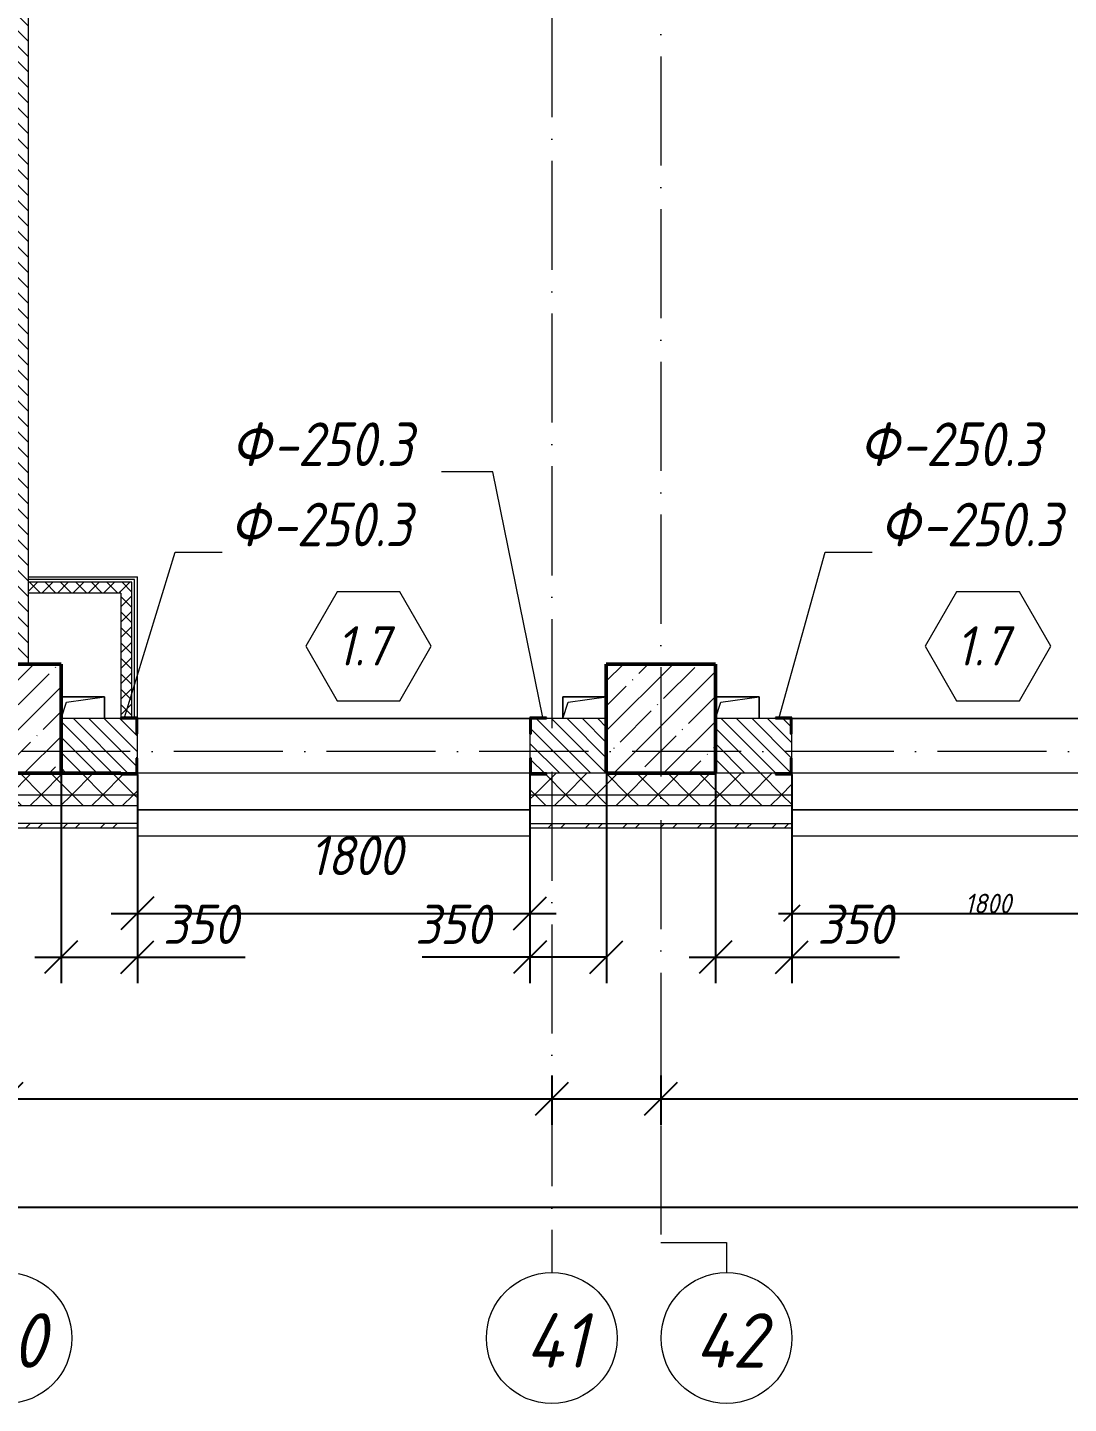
# Model space of a CAD drawing. Header units: millimetres. Extents: x -356862 to 418287, y 0 to 839748.
# Drawn here: x -120404 to -115632, y 597008 to 603316 of the extents above; entities that cross this region are included whole.
import ezdxf

# ---------------------------------------------------------------- set-up
doc = ezdxf.new("R2010")
doc.units = ezdxf.units.MM
doc.linetypes.add('50_200_ШТРИХ_1Т_ш5_п1_п1_', pattern=[700, 500, -100, 0, -100])
for name, color, linetype, lineweight in [('A-____-____-DIMS', 7, 'Continuous', 9), ('A-DOOR-____-IDEN', 7, 'Continuous', 9), ('A-DOOR-____-OTLN', 7, 'Continuous', 9), ('A-FLOR-____-OTLN', 7, 'Continuous', 9), ('A-GENM-____-IDEN', 7, 'Continuous', 9), ('A-GENM-____-MCUT', 7, 'Continuous', 25), ('A-GENM-____-OTLN', 7, 'Continuous', 9), ('A-GENM-____-OTLN-1', 7, 'Continuous', 25), ('A-GLAZ-____-OTLN', 7, 'Continuous', 9), ('A-WALL-____-MCUT', 7, 'Continuous', 13), ('A-WALL-____-MCUT-1', 7, 'Continuous', 9), ('A-WALL-____-MCUT-2', 7, 'Continuous', 50), ('A-WALL-____-OTLN', 7, 'Continuous', 9), ('A-WALL-____-PATT-1', 7, 'Continuous', 9), ('S-COLS-____-MCUT', 7, 'Continuous', 50), ('S-COLS-____-OTLN', 7, 'Continuous', 9), ('S-GRID-____-IDEN', 7, 'Continuous', 9), ('S-GRID-____-OTLN', 7, 'Continuous', 9), ('S-GRID-____-OTLN-1', 7, '50_200_ШТРИХ_1Т_ш5_п1_п1_', 9)]:
    doc.layers.add(name, color=color, linetype=linetype, lineweight=lineweight)
for name, color, linetype, lineweight, true_color in [('A-DOOR-____-OTLN-1', 7, 'Continuous', 9, 0xffffff), ('A-WALL-____-MCUT-12', 7, 'Continuous', 9, 0x000000), ('A-WALL-____-MCUT-4', 7, 'Continuous', 13, 0x000000), ('A-WALL-____-MCUT-7', 7, 'Continuous', 9, 0x000000), ('A-WALL-____-PATT-2', 7, 'Continuous', 9, 0x787878), ('A-WALL-____-PATT-3', 9, 'Continuous', 9, 0x808080), ('A-WALL-____-PATT-8', 7, 'Continuous', 9, 0x000000), ('A-WALL-FNSH-MCUT-3', 7, 'Continuous', 9, 0x000000), ('A-WALL-FNSH-MCUT-5', 7, 'Continuous', 9, 0x000000)]:
    doc.layers.add(name, color=color, linetype=linetype, lineweight=lineweight, true_color=true_color)
doc.styles.add('ISOCPEUR_I', font='isocpeui.ttf', dxfattribs={"width": 0.9, "height": 2.5})
doc.styles.add('ISOCPEUR_I_10', font='isocpeui.ttf', dxfattribs={"width": 0.9, "height": 180})
doc.styles.add('ISOCPEUR_I_12', font='isocpeui.ttf', dxfattribs={"width": 0.9, "height": 180})
doc.styles.add('ISOCPEUR_I_14', font='isocpeui.ttf', dxfattribs={"width": 0.9, "height": 180})
doc.styles.add('ISOCPEUR_I_2', font='isocpeui.ttf', dxfattribs={"width": 0.85, "height": 2.3})
doc.styles.add('ISOCPEUR_I_7', font='isocpeui.ttf', dxfattribs={"width": 0.9, "height": 90})
doc.dimstyles.new('ISO-1_8_0_9К_СРЕДНИЙ_Кладочные_2', dxfattribs={"dimscale": 304.8, "dimtxt": 89.638306, "dimasz": 0.246063, "dimexe": 0.19685, "dimexo": 0, "dimgap": 0, "dimtad": 1, "dimdec": 3, "dimrnd": 0.001, "dimdsep": 46, "dimtxsty": 'ISOCPEUR_I_7', "dimblk1": 'OBLIQUE', "dimblk2": 'OBLIQUE', "dimsah": 1, "dimcen": 0.09, "dimdle": 0.19685, "dimazin": 0, "dimtfac": 1, "dimtdec": 4, "dimtix": 1, "dimtmove": 1, "dimatfit": 3, "dimfxl": 1, "dimtvp": 1, "dimtolj": 1, "dimtzin": 0, "dimarcsym": 2})
doc.dimstyles.new('ISO-1_8_0_9К_СРЕДНИЙ_Кладочные_3', dxfattribs={"dimscale": 304.8, "dimtxt": 179.276612, "dimasz": 0.492126, "dimexe": 0.393701, "dimexo": 0, "dimgap": 0, "dimtad": 1, "dimdec": 3, "dimrnd": 0.001, "dimdsep": 46, "dimtxsty": 'ISOCPEUR_I_10', "dimblk1": 'OBLIQUE', "dimblk2": 'OBLIQUE', "dimsah": 1, "dimcen": 0.09, "dimdle": 0.393701, "dimazin": 0, "dimtfac": 1, "dimtdec": 4, "dimtix": 1, "dimtmove": 0, "dimatfit": 3, "dimfxl": 1, "dimtvp": 1, "dimtolj": 1, "dimtzin": 0, "dimarcsym": 2})
doc.dimstyles.new('ISO-1_8_0_9К_СРЕДНИЙ_Кладочные_4', dxfattribs={"dimscale": 304.8, "dimtxt": 179.276612, "dimasz": 0.492126, "dimexe": 0.393701, "dimexo": 0, "dimgap": 0, "dimtad": 1, "dimdec": 3, "dimrnd": 0.001, "dimdsep": 46, "dimtxsty": 'ISOCPEUR_I_10', "dimblk1": 'OBLIQUE', "dimblk2": 'OBLIQUE', "dimsah": 1, "dimcen": 0.09, "dimdle": 0.393701, "dimazin": 0, "dimtfac": 1, "dimtdec": 4, "dimtix": 1, "dimtmove": 1, "dimatfit": 3, "dimfxl": 1, "dimtvp": 1, "dimtolj": 1, "dimtzin": 0, "dimarcsym": 2})
doc.dimstyles.new('ISO-2_5_0_9К_БОЛЬШОЙ_ОСИ', dxfattribs={"dimscale": 304.8, "dimtxt": 248.995294, "dimasz": 0.492126, "dimexe": 0.393701, "dimexo": 0, "dimgap": 0, "dimtad": 1, "dimdec": 0, "dimzin": 0, "dimdsep": 46, "dimtxsty": 'ISOCPEUR_I', "dimblk1": 'OBLIQUE', "dimblk2": 'OBLIQUE', "dimsah": 1, "dimcen": 0.09, "dimdle": 0.393701, "dimazin": 0, "dimtfac": 1, "dimtdec": 4, "dimtix": 1, "dimtmove": 0, "dimatfit": 3, "dimfxl": 1, "dimtvp": 1, "dimtolj": 1, "dimtzin": 0, "dimarcsym": 2})
pattern_1 = [(135, (-175000.736, 544716.51), (-35.35534, -35.35534), [])]
pattern_2 = [(45, (-175000.736, 544716.51), (-35.35534, 35.35534), []), (135, (-175000.736, 544716.51), (-35.35534, -35.35534), [])]
pattern_3 = [(45, (-175000.74, 544716.51), (-70.71068, 70.71068), []), (135, (-175000.74, 544716.51), (-70.71068, -70.71068), [])]

# ---------------------------------------------------------------- blocks, each defined once
blk = doc.blocks.new('BSC_Колонна _Прямоугольная - 500х500-V31-АР1_Кладочный план 1 этажа в осях 1-64_Ю-ЯЯ')
at = {"layer": 'S-COLS-____-OTLN'}
h = blk.add_hatch(dxfattribs=at)
h.set_pattern_fill('FP_30', color=256, style=0, pattern_type=2)
h.set_pattern_definition([(45, (-54500, -55431.04), (-114.04925, 114.04925), []), (45, (-54385.95, -55431.04), (-114.04925, 114.04925), [201.613, -40.323, 3.353, -36.97])])
h.paths.add_polyline_path([(-250, -250), (250, -250), (250, 250), (-250, 250), (-250, -224.2)], flags=0)
at = {"layer": 'S-COLS-____-MCUT'}
for p, q in [((250, 250), (-250, 250)), ((-250, 250), (-250, -250)), ((250, -250), (250, 250)), ((-250, -250), (250, -250))]:
    blk.add_line(p, q, dxfattribs=at)
blk = doc.blocks.new('BSC_Колонна _Прямоугольная - 500х500-V75-АР1_Кладочный план 1 этажа в осях 1-64_Ю-ЯЯ')
at = {"layer": 'S-COLS-____-OTLN'}
h = blk.add_hatch(dxfattribs=at)
h.set_pattern_fill('FP_76', color=256, style=0, pattern_type=2)
h.set_pattern_definition([(45, (-57500, -55431.04), (-114.04925, 114.04925), []), (45, (-57385.95, -55431.04), (-114.04925, 114.04925), [201.613, -40.323, 3.353, -36.97])])
h.paths.add_polyline_path([(-250, -250), (250, -250), (250, 250), (-250, 250), (-250, 179.4)], flags=0)
at = {"layer": 'S-COLS-____-MCUT'}
for p, q in [((250, 250), (-250, 250)), ((-250, 250), (-250, -250)), ((250, -250), (250, 250)), ((-250, -250), (250, -250))]:
    blk.add_line(p, q, dxfattribs=at)
blk = doc.blocks.new('Проем_Дверь_Прямоугольный - 1800х2700h_оконные проемы-25805030-АР1_Кладочный план 1 этажа в осях 1-64_Ю-ЯЯ')
at = {"layer": 'A-DOOR-____-OTLN-1'}
for p, q in [((900, 125), (-900, 125)), ((900, -125), (-900, -125))]:
    blk.add_line(p, q, dxfattribs=at)
blk = doc.blocks.new('Фахверк_СКБ_Уголок - 250_2700-27497298-АР1_Кладочный план 1 этажа в осях 1-64_Ю-ЯЯ')
at = {"layer": 'A-GENM-____-MCUT'}
for p, q in [((200, 181), (125, 181)), ((125, 181), (125, 106)), ((131, 106), (131, 175)), ((131, 175), (200, 175)), ((200, 175), (200, 181)), ((125, 106), (131, 106)), ((131, -6), (125, -6)), ((125, -6), (125, -81)), ((131, -75), (131, -6)), ((125, -81), (200, -81)), ((200, -75), (131, -75)), ((200, -81), (200, -75))]:
    blk.add_line(p, q, dxfattribs=at)
blk = doc.blocks.new('AR_Отверстие прямоугольное _в плите_ - AR_Отверстие прямоугольное _в плите_-V215-АР1_Кладочный план 1 этажа в осях 1-64_Ю-ЯЯ')
at = {"layer": 'A-GENM-____-OTLN'}
for p, q in [((100, 50), (-100, 50)), ((-100, -50), (-75, 25)), ((-75, 25), (100, 50)), ((100, -50), (100, 50))]:
    blk.add_line(p, q, dxfattribs=at)
blk = doc.blocks.new('AR_Отверстие прямоугольное _в плите_ - AR_Отверстие прямоугольное _в плите_-V237-АР1_Кладочный план 1 этажа в осях 1-64_Ю-ЯЯ')
at = {"layer": 'A-GENM-____-OTLN'}
for p, q in [((100, 50), (-100, 50)), ((-100, 50), (-100, -50)), ((-100, -50), (-75, 25)), ((-75, 25), (100, 50))]:
    blk.add_line(p, q, dxfattribs=at)
blk = doc.blocks.new('Отлив_СКБ - Отлив витража_120_НВФ-31885687-АР1_Кладочный план 1 этажа в осях 1-64_Ю-ЯЯ')
at = {"layer": 'A-GLAZ-____-OTLN'}
for p, q in [((0, 0), (1800, 0)), ((1800, -2), (0, -2)), ((0, -120), (0, -83)), ((0, -120), (1800, -120)), ((1800, -83), (1800, -120))]:
    blk.add_line(p, q, dxfattribs=at)
blk = doc.blocks.new('Ось сетки - Круг_Ø6_00__ISO-2_5_0_9K_-25732049-АР1_Кладочный план 1 этажа в осях 1-64_Ю-ЯЯ')
at = {"layer": 'S-GRID-____-IDEN'}
blk.add_circle((0, 0), 3, dxfattribs=at)
blk = doc.blocks.new('_Oblique')
at = {"color": 0, "linetype": 'ByBlock', "lineweight": -2}
blk.add_line((-0.5, -0.5), (0.5, 0.5), dxfattribs=at)
blk = doc.blocks.new('*D11934')
at = {"layer": 'A-____-____-DIMS', "color": 0, "lineweight": -2, "transparency": 16777216}
for p, q in [((-126500.7, 598511), (-126500.7, 598285)), ((-120500.7, 598511), (-120500.7, 598285)), ((-126620.7, 598405), (-120380.7, 598405))]:
    blk.add_line(p, q, dxfattribs=at)
at = {"layer": 'Defpoints', "color": 0, "transparency": 16777216}
for p in [(-126500.7, 598511), (-120500.7, 598511), (-120500.7, 598405)]:
    blk.add_point(p, dxfattribs=at)
at = {"layer": 'A-____-____-DIMS', "color": 0, "lineweight": -2, "transparency": 16777216, "xscale": 150, "yscale": 150, "zscale": 150, "rotation": 180}
blk.add_blockref('_Oblique', (-126500.7, 598405), dxfattribs=at)
at = {"layer": 'A-____-____-DIMS', "color": 0, "lineweight": -2, "transparency": 16777216, "xscale": 150, "yscale": 150, "zscale": 150}
blk.add_blockref('_Oblique', (-120500.7, 598405), dxfattribs=at)
at = {"layer": 'A-____-____-DIMS', "color": 0, "transparency": 16777216, "insert": (-123500.7, 598406.2), "char_height": 2.5, "width": 758.478, "attachment_point": 5, "style": 'ISOCPEUR_I'}
blk.add_mtext('\\A1;6000', dxfattribs=at)
blk = doc.blocks.new('*D11935')
at = {"layer": 'A-____-____-DIMS', "color": 0, "lineweight": -2, "transparency": 16777216}
for p, q in [((-120500.7, 598511), (-120500.7, 598285)), ((-118000.7, 598511), (-118000.7, 598285)), ((-120620.7, 598405), (-117880.7, 598405))]:
    blk.add_line(p, q, dxfattribs=at)
at = {"layer": 'Defpoints', "color": 0, "transparency": 16777216}
for p in [(-120500.7, 598511), (-118000.7, 598511), (-118000.7, 598405)]:
    blk.add_point(p, dxfattribs=at)
at = {"layer": 'A-____-____-DIMS', "color": 0, "lineweight": -2, "transparency": 16777216, "xscale": 150, "yscale": 150, "zscale": 150, "rotation": 180}
blk.add_blockref('_Oblique', (-120500.7, 598405), dxfattribs=at)
at = {"layer": 'A-____-____-DIMS', "color": 0, "lineweight": -2, "transparency": 16777216, "xscale": 150, "yscale": 150, "zscale": 150}
blk.add_blockref('_Oblique', (-118000.7, 598405), dxfattribs=at)
at = {"layer": 'A-____-____-DIMS', "color": 0, "transparency": 16777216, "insert": (-119250.7, 598406.2), "char_height": 2.5, "width": 758.478, "attachment_point": 5, "style": 'ISOCPEUR_I'}
blk.add_mtext('\\A1;2500', dxfattribs=at)
blk = doc.blocks.new('*D11936')
at = {"layer": 'A-____-____-DIMS', "color": 0, "lineweight": -2, "transparency": 16777216}
for p, q in [((-118000.7, 598511), (-118000.7, 598285)), ((-117500.7, 598511), (-117500.7, 598285)), ((-118120.7, 598405), (-117380.7, 598405))]:
    blk.add_line(p, q, dxfattribs=at)
at = {"layer": 'Defpoints', "color": 0, "transparency": 16777216}
for p in [(-118000.7, 598511), (-117500.7, 598511), (-117500.7, 598405)]:
    blk.add_point(p, dxfattribs=at)
at = {"layer": 'A-____-____-DIMS', "color": 0, "lineweight": -2, "transparency": 16777216, "xscale": 150, "yscale": 150, "zscale": 150, "rotation": 180}
blk.add_blockref('_Oblique', (-118000.7, 598405), dxfattribs=at)
at = {"layer": 'A-____-____-DIMS', "color": 0, "lineweight": -2, "transparency": 16777216, "xscale": 150, "yscale": 150, "zscale": 150}
blk.add_blockref('_Oblique', (-117500.7, 598405), dxfattribs=at)
at = {"layer": 'A-____-____-DIMS', "color": 0, "transparency": 16777216, "insert": (-117750.7, 598406.2), "char_height": 2.5, "width": 568.858, "attachment_point": 5, "style": 'ISOCPEUR_I'}
blk.add_mtext('\\A1;500', dxfattribs=at)
blk = doc.blocks.new('*D11937')
at = {"layer": 'A-____-____-DIMS', "color": 0, "lineweight": -2, "transparency": 16777216}
for p, q in [((-117500.7, 598511), (-117500.7, 598285)), ((-112000.7, 598511), (-112000.7, 598285)), ((-117620.7, 598405), (-111880.7, 598405))]:
    blk.add_line(p, q, dxfattribs=at)
at = {"layer": 'Defpoints', "color": 0, "transparency": 16777216}
for p in [(-117500.7, 598511), (-112000.7, 598511), (-112000.7, 598405)]:
    blk.add_point(p, dxfattribs=at)
at = {"layer": 'A-____-____-DIMS', "color": 0, "lineweight": -2, "transparency": 16777216, "xscale": 150, "yscale": 150, "zscale": 150, "rotation": 180}
blk.add_blockref('_Oblique', (-117500.7, 598405), dxfattribs=at)
at = {"layer": 'A-____-____-DIMS', "color": 0, "lineweight": -2, "transparency": 16777216, "xscale": 150, "yscale": 150, "zscale": 150}
blk.add_blockref('_Oblique', (-112000.7, 598405), dxfattribs=at)
at = {"layer": 'A-____-____-DIMS', "color": 0, "transparency": 16777216, "insert": (-114750.7, 598406.2), "char_height": 2.5, "width": 758.478, "attachment_point": 5, "style": 'ISOCPEUR_I'}
blk.add_mtext('\\A1;5500', dxfattribs=at)
blk = doc.blocks.new('*D12009')
at = {"layer": 'A-____-____-DIMS', "color": 0, "lineweight": -2, "transparency": 16777216}
for p, q in [((-177350.7, 598014.2), (-177350.7, 597788.2)), ((-103950.7, 598014.2), (-103950.7, 597788.2)), ((-177470.7, 597908.2), (-103830.7, 597908.2))]:
    blk.add_line(p, q, dxfattribs=at)
at = {"layer": 'Defpoints', "color": 0, "transparency": 16777216}
for p in [(-177350.7, 598014.2), (-103950.7, 598014.2), (-103950.7, 597908.2)]:
    blk.add_point(p, dxfattribs=at)
at = {"layer": 'A-____-____-DIMS', "color": 0, "lineweight": -2, "transparency": 16777216, "xscale": 150, "yscale": 150, "zscale": 150, "rotation": 180}
blk.add_blockref('_Oblique', (-177350.7, 597908.2), dxfattribs=at)
at = {"layer": 'A-____-____-DIMS', "color": 0, "lineweight": -2, "transparency": 16777216, "xscale": 150, "yscale": 150, "zscale": 150}
blk.add_blockref('_Oblique', (-103950.7, 597908.2), dxfattribs=at)
at = {"layer": 'A-____-____-DIMS', "color": 0, "transparency": 16777216, "insert": (-140650.7, 597909.4), "char_height": 2.5, "width": 971.082, "attachment_point": 5, "style": 'ISOCPEUR_I'}
blk.add_mtext('\\A1;73400', dxfattribs=at)
blk = doc.blocks.new('Марка проема - марка проема-27336095-АР1_Кладочный план 1 этажа в осях 1-64_Ю-ЯЯ')
at = {"layer": 'A-DOOR-____-IDEN'}
for p, q in [((-1.439, 0.159), (-2.877, -2.333)), ((1.439, 0.159), (-1.439, 0.159)), ((2.877, -2.333), (1.439, 0.159)), ((-2.877, -2.333), (-1.439, -4.825)), ((1.439, -4.825), (2.877, -2.333)), ((-1.439, -4.825), (1.439, -4.825))]:
    blk.add_line(p, q, dxfattribs=at)
blk = doc.blocks.new('*D12307')
at = {"layer": 'A-____-____-DIMS', "color": 0, "lineweight": -2, "transparency": 16777216}
for p, q in [((-120250.7, 599897.6), (-120250.7, 598934.8)), ((-119900.7, 599891.6), (-119900.7, 598934.8)), ((-120370.7, 599054.8), (-119900.7, 599054.8)), ((-119900.7, 599054.8), (-119406.6, 599054.8))]:
    blk.add_line(p, q, dxfattribs=at)
at = {"layer": 'Defpoints', "color": 0, "transparency": 16777216}
for p in [(-120250.7, 599897.6), (-119900.7, 599891.6), (-119900.7, 599054.8)]:
    blk.add_point(p, dxfattribs=at)
at = {"layer": 'A-____-____-DIMS', "color": 0, "lineweight": -2, "transparency": 16777216, "xscale": 150, "yscale": 150, "zscale": 150, "rotation": 180}
blk.add_blockref('_Oblique', (-120250.7, 599054.8), dxfattribs=at)
at = {"layer": 'A-____-____-DIMS', "color": 0, "lineweight": -2, "transparency": 16777216, "xscale": 150, "yscale": 150, "zscale": 150}
blk.add_blockref('_Oblique', (-119900.7, 599054.8), dxfattribs=at)
at = {"layer": 'A-____-____-DIMS', "color": 0, "transparency": 16777216, "insert": (-119783.5, 599294.8), "char_height": 180, "width": 409.578, "attachment_point": 1, "line_spacing_factor": 1.149209, "style": 'ISOCPEUR_I_10'}
blk.add_mtext('\\A1;350', dxfattribs=at)
blk = doc.blocks.new('*D12308')
at = {"layer": 'A-____-____-DIMS', "color": 0, "lineweight": -2, "transparency": 16777216}
for p, q in [((-119900.7, 599891.6), (-119900.7, 599135)), ((-118100.7, 599891.6), (-118100.7, 599135)), ((-120020.7, 599255), (-117980.7, 599255))]:
    blk.add_line(p, q, dxfattribs=at)
at = {"layer": 'Defpoints', "color": 0, "transparency": 16777216}
for p in [(-119900.7, 599891.6), (-118100.7, 599891.6), (-118100.7, 599255)]:
    blk.add_point(p, dxfattribs=at)
at = {"layer": 'A-____-____-DIMS', "color": 0, "lineweight": -2, "transparency": 16777216, "xscale": 150, "yscale": 150, "zscale": 150, "rotation": 180}
blk.add_blockref('_Oblique', (-119900.7, 599255), dxfattribs=at)
at = {"layer": 'A-____-____-DIMS', "color": 0, "lineweight": -2, "transparency": 16777216, "xscale": 150, "yscale": 150, "zscale": 150}
blk.add_blockref('_Oblique', (-118100.7, 599255), dxfattribs=at)
at = {"layer": 'A-____-____-DIMS', "color": 0, "transparency": 16777216, "insert": (-119111.8, 599610.1), "char_height": 180, "width": 504.733, "attachment_point": 1, "line_spacing_factor": 1.149209, "style": 'ISOCPEUR_I_10'}
blk.add_mtext('\\A1;1800', dxfattribs=at)
blk = doc.blocks.new('*D12309')
at = {"layer": 'A-____-____-DIMS', "color": 0, "lineweight": -2, "transparency": 16777216}
for p, q in [((-118100.7, 599891.6), (-118100.7, 598934.8)), ((-117750.7, 599897.6), (-117750.7, 598934.8)), ((-118100.7, 599054.8), (-118594.9, 599054.8)), ((-117750.7, 599054.8), (-118220.7, 599054.8))]:
    blk.add_line(p, q, dxfattribs=at)
at = {"layer": 'Defpoints', "color": 0, "transparency": 16777216}
for p in [(-118100.7, 599891.6), (-117750.7, 599897.6), (-117750.7, 599054.8)]:
    blk.add_point(p, dxfattribs=at)
at = {"layer": 'A-____-____-DIMS', "color": 0, "lineweight": -2, "transparency": 16777216, "xscale": 150, "yscale": 150, "zscale": 150, "rotation": 180}
blk.add_blockref('_Oblique', (-118100.7, 599054.8), dxfattribs=at)
at = {"layer": 'A-____-____-DIMS', "color": 0, "lineweight": -2, "transparency": 16777216, "xscale": 150, "yscale": 150, "zscale": 150}
blk.add_blockref('_Oblique', (-117750.7, 599054.8), dxfattribs=at)
at = {"layer": 'A-____-____-DIMS', "color": 0, "transparency": 16777216, "insert": (-118627.6, 599294.8), "char_height": 180, "width": 409.578, "attachment_point": 1, "line_spacing_factor": 1.149209, "style": 'ISOCPEUR_I_10'}
blk.add_mtext('\\A1;350', dxfattribs=at)
blk = doc.blocks.new('*D12310')
at = {"layer": 'A-____-____-DIMS', "color": 0, "lineweight": -2, "transparency": 16777216}
for p, q in [((-117250.7, 599897.6), (-117250.7, 598934.8)), ((-116900.7, 599891.6), (-116900.7, 598934.8)), ((-117370.7, 599054.8), (-116900.7, 599054.8)), ((-116900.7, 599054.8), (-116406.6, 599054.8))]:
    blk.add_line(p, q, dxfattribs=at)
at = {"layer": 'Defpoints', "color": 0, "transparency": 16777216}
for p in [(-117250.7, 599897.6), (-116900.7, 599891.6), (-116900.7, 599054.8)]:
    blk.add_point(p, dxfattribs=at)
at = {"layer": 'A-____-____-DIMS', "color": 0, "lineweight": -2, "transparency": 16777216, "xscale": 150, "yscale": 150, "zscale": 150, "rotation": 180}
blk.add_blockref('_Oblique', (-117250.7, 599054.8), dxfattribs=at)
at = {"layer": 'A-____-____-DIMS', "color": 0, "lineweight": -2, "transparency": 16777216, "xscale": 150, "yscale": 150, "zscale": 150}
blk.add_blockref('_Oblique', (-116900.7, 599054.8), dxfattribs=at)
at = {"layer": 'A-____-____-DIMS', "color": 0, "transparency": 16777216, "insert": (-116783.5, 599294.8), "char_height": 180, "width": 409.578, "attachment_point": 1, "line_spacing_factor": 1.149209, "style": 'ISOCPEUR_I_10'}
blk.add_mtext('\\A1;350', dxfattribs=at)
blk = doc.blocks.new('*D12311')
at = {"layer": 'A-____-____-DIMS', "color": 0, "lineweight": -2, "transparency": 16777216}
for p, q in [((-116900.7, 599891.6), (-116900.7, 599195)), ((-115100.7, 599891.6), (-115100.7, 599195)), ((-116960.7, 599255), (-115040.7, 599255))]:
    blk.add_line(p, q, dxfattribs=at)
at = {"layer": 'Defpoints', "color": 0, "transparency": 16777216}
for p in [(-116900.7, 599891.6), (-115100.7, 599891.6), (-115100.7, 599255)]:
    blk.add_point(p, dxfattribs=at)
at = {"layer": 'A-____-____-DIMS', "color": 0, "lineweight": -2, "transparency": 16777216, "xscale": 75, "yscale": 75, "zscale": 75, "rotation": 180}
blk.add_blockref('_Oblique', (-116900.7, 599255), dxfattribs=at)
at = {"layer": 'A-____-____-DIMS', "color": 0, "lineweight": -2, "transparency": 16777216, "xscale": 75, "yscale": 75, "zscale": 75}
blk.add_blockref('_Oblique', (-115100.7, 599255), dxfattribs=at)
at = {"layer": 'A-____-____-DIMS', "color": 0, "transparency": 16777216, "insert": (-116000.7, 599300), "char_height": 90, "width": 504.733, "attachment_point": 5, "style": 'ISOCPEUR_I_7'}
blk.add_mtext('\\A1;1800', dxfattribs=at)

msp = doc.modelspace()

# ---------------------------------------------------------------- hatches: boundary and pattern name
at = {"layer": 'A-WALL-____-PATT-1'}
h = msp.add_hatch(dxfattribs=at)
h.set_pattern_fill('FP_6', color=256, style=0, pattern_type=2)
h.set_pattern_definition(pattern_1)
h.paths.add_polyline_path([(-120250.7357, 599897.5526), (-119906.7357, 599897.5526), (-119906.7357, 599966.5526), (-119900.7357, 599966.5526), (-119900.7357, 600078.5526), (-119906.7357, 600078.5526), (-119906.7357, 600147.5526), (-120250.7357, 600147.5526)], flags=0)
h.paths.add_polyline_path([(-117750.7357, 599897.5526), (-117750.7357, 600147.5526), (-118094.7357, 600147.5526), (-118094.7357, 600078.5526), (-118100.7357, 600078.5526), (-118100.7357, 599966.5526), (-118094.7357, 599966.5526), (-118094.7357, 599897.5526), (-118014.5556, 599897.5526)], flags=0)
h = msp.add_hatch(dxfattribs=at)
h.set_pattern_fill('FP_6', color=256, style=0, pattern_type=2)
h.set_pattern_definition(pattern_1)
h.paths.add_polyline_path([(-114921.4931, 599897.5526), (-114900.7357, 599897.5526), (-114900.7357, 600147.5526), (-115094.7357, 600147.5526), (-115094.7357, 600078.5526), (-115100.7357, 600078.5526), (-115100.7357, 599966.5526), (-115094.7357, 599966.5526), (-115094.7357, 599897.5526), (-115025.7357, 599897.5526)], flags=0)
h.paths.add_polyline_path([(-117130.8234, 599897.5526), (-116906.7357, 599897.5526), (-116906.7357, 599966.5526), (-116900.7357, 599966.5526), (-116900.7357, 600078.5526), (-116906.7357, 600078.5526), (-116906.7357, 600147.5526), (-117250.7357, 600147.5526), (-117250.7357, 599897.5526)], flags=0)
at = {"layer": 'A-WALL-____-PATT-2'}
h = msp.add_hatch(dxfattribs=at)
h.set_pattern_fill('FP_1', color=256, style=0, pattern_type=2)
h.set_pattern_definition(pattern_3)
h.paths.add_polyline_path([(-123758.8145, 599797.5526), (-122900.7357, 599797.5526), (-122900.7357, 599891.5526), (-122975.7357, 599891.5526), (-122975.7357, 599897.5526), (-124025.7357, 599897.5526), (-124025.7357, 599891.5526), (-124100.7357, 599891.5526), (-124100.7357, 599797.5526), (-124025.7357, 599797.5526)], flags=0)
h.paths.add_polyline_path([(-129503.0734, 599797.5526), (-128900.7357, 599797.5526), (-128900.7357, 599891.5526), (-128975.7357, 599891.5526), (-128975.7357, 599897.5526), (-129765.7357, 599897.5526), (-129765.7357, 599797.5526)], flags=0)
h.paths.add_polyline_path([(-114500.7357, 599797.5526), (-114500.7357, 599897.5526), (-115025.7357, 599897.5526), (-115025.7357, 599891.5526), (-115100.7357, 599891.5526), (-115100.7357, 599797.5526), (-114921.4931, 599797.5526)], flags=0)
h.paths.add_polyline_path([(-127100.7357, 599797.5526), (-125900.7357, 599797.5526), (-125900.7357, 599891.5526), (-125975.7357, 599891.5526), (-125975.7357, 599897.5526), (-127025.7357, 599897.5526), (-127025.7357, 599891.5526), (-127100.7357, 599891.5526)], flags=0)
h.paths.add_polyline_path([(-116900.7357, 599797.5526), (-116900.7357, 599891.5526), (-116975.7357, 599891.5526), (-116975.7357, 599897.5526), (-118025.7357, 599897.5526), (-118025.7357, 599891.5526), (-118100.7357, 599891.5526), (-118100.7357, 599797.5526), (-117130.8234, 599797.5526)], flags=0)
h.paths.add_polyline_path([(-121025.7357, 599797.5526), (-119900.7357, 599797.5526), (-119900.7357, 599891.5526), (-119975.7357, 599891.5526), (-119975.7357, 599897.5526), (-121025.7357, 599897.5526), (-121025.7357, 599891.5526), (-121100.7357, 599891.5526), (-121100.7357, 599797.5526)], flags=0)
h = msp.add_hatch(dxfattribs=at)
h.set_pattern_fill('FP_1', color=256, style=0, pattern_type=2)
h.set_pattern_definition(pattern_3)
h.paths.add_polyline_path([(-121100.7357, 599747.5526), (-119900.7357, 599747.5526), (-119900.7357, 599797.5526), (-121100.7357, 599797.5526)], flags=0)
h.paths.add_polyline_path([(-129503.0734, 599747.5526), (-128900.7357, 599747.5526), (-128900.7357, 599797.5526), (-129765.7357, 599797.5526), (-129765.7357, 599747.5526)], flags=0)
h.paths.add_polyline_path([(-114500.7357, 599747.5526), (-114500.7357, 599797.5526), (-115100.7357, 599797.5526), (-115100.7357, 599747.5526), (-114921.4931, 599747.5526)], flags=0)
h.paths.add_polyline_path([(-117130.8234, 599747.5526), (-116900.7357, 599747.5526), (-116900.7357, 599797.5526), (-118100.7357, 599797.5526), (-118100.7357, 599747.5526), (-117572.6895, 599747.5526)], flags=0)
h.paths.add_polyline_path([(-127100.7357, 599747.5526), (-125900.7357, 599747.5526), (-125900.7357, 599797.5526), (-127100.7357, 599797.5526)], flags=0)
h.paths.add_polyline_path([(-124100.7357, 599747.5526), (-122900.7357, 599747.5526), (-122900.7357, 599797.5526), (-124100.7357, 599797.5526)], flags=0)
h = msp.add_hatch(dxfattribs=at)
h.set_pattern_fill('FP_3', color=256, style=0, pattern_type=2)
h.set_pattern_definition([(45, (-175000.74, 544716.51), (-85.53659, 85.53659), []), (45, (-174943.71, 544716.51), (-85.53659, 85.53659), [])])
h.paths.add_polyline_path([(-116900.7357, 599647.5526), (-116900.7357, 599667.5526), (-118100.7357, 599667.5526), (-118100.7357, 599647.5526), (-117130.8234, 599647.5526)], flags=0)
h.paths.add_polyline_path([(-114380.7357, 599647.5526), (-114380.7357, 599667.5526), (-115100.7357, 599667.5526), (-115100.7357, 599647.5526), (-114921.4931, 599647.5526)], flags=0)
h.paths.add_polyline_path([(-126410.0109, 599647.5526), (-125900.7357, 599647.5526), (-125900.7357, 599667.5526), (-127100.7357, 599667.5526), (-127100.7357, 599647.5526)], flags=0)
h.paths.add_polyline_path([(-128900.7357, 599647.5526), (-128900.7357, 599667.5526), (-129765.7357, 599667.5526), (-129765.7357, 599647.5526), (-129061.2074, 599647.5526)], flags=0)
h.paths.add_polyline_path([(-124100.7357, 599647.5526), (-122900.7357, 599647.5526), (-122900.7357, 599667.5526), (-124100.7357, 599667.5526)], flags=0)
h.paths.add_polyline_path([(-121100.7357, 599647.5526), (-119900.7357, 599647.5526), (-119900.7357, 599667.5526), (-121100.7357, 599667.5526)], flags=0)
at = {"layer": 'A-WALL-____-PATT-3'}
h = msp.add_hatch(dxfattribs=at)
h.set_pattern_fill('FP_6', color=256, style=0, pattern_type=2)
h.set_pattern_definition(pattern_1)
h.paths.add_polyline_path([(-120400.7357, 600397.5526), (-120400.7357, 603897.5526), (-120469.7357, 603897.5526), (-120469.7357, 603903.5526), (-120400.7357, 603903.5526), (-120400.7357, 607397.5526), (-120600.7357, 607397.5526), (-120600.7357, 603903.5526), (-120531.7357, 603903.5526), (-120531.7357, 603897.5526), (-120600.7357, 603897.5526), (-120600.7357, 600397.5526)], flags=0)
at = {"layer": 'A-WALL-____-PATT-8'}
h = msp.add_hatch(dxfattribs=at)
h.set_pattern_fill('FP_7', color=256, style=0, pattern_type=2)
h.set_pattern_definition(pattern_2)
h.paths.add_polyline_path([(-119926.2575, 600153.5526), (-119925.7357, 600153.5526), (-119925.7357, 600772.5526), (-119975.7357, 600772.5526), (-119975.7357, 600153.5526)], flags=0)
h.paths.add_polyline_path([(-119975.7357, 603472.5526), (-119925.7357, 603472.5526), (-119925.7357, 604322.5526), (-119975.7357, 604322.5526), (-119975.7357, 603522.5526)], flags=0)
h.paths.add_polyline_path([(-119925.7357, 607022.5526), (-119925.7357, 607822.5526), (-119975.7357, 607822.5526), (-119975.7357, 607022.5526)], flags=0)
h = msp.add_hatch(dxfattribs=at)
h.set_pattern_fill('FP_7', color=256, style=0, pattern_type=2)
h.set_pattern_definition(pattern_2)
h.paths.add_polyline_path([(-120400.7357, 600722.5526), (-119975.7357, 600722.5526), (-119975.7357, 600772.5526), (-120400.7357, 600772.5526)], flags=0)

# ---------------------------------------------------------------- linework, layer by layer
at = {"layer": 'A-FLOR-____-OTLN'}
for p, q in [((-120250.7357, 600247.5526), (-120050.7357, 600247.5526)), ((-120050.7357, 600247.5526), (-120050.7357, 600147.5526)), ((-117950.7357, 600147.5526), (-117950.7357, 600247.5526)), ((-117950.7357, 600247.5526), (-117750.7357, 600247.5526)), ((-117250.7357, 600247.5526), (-117050.7357, 600247.5526)), ((-117050.7357, 600247.5526), (-117050.7357, 600147.5526))]:
    msp.add_line(p, q, dxfattribs=at)
at = {"layer": 'A-GENM-____-IDEN'}
for p, q in [((-118270.843, 601278.5836), (-118506.632, 601278.5836)), ((-118042.4024, 600153.5526), (-118270.843, 601278.5836)), ((-119959.069, 600153.5526), (-119727.1122, 600910.6891)), ((-119727.1122, 600910.6891), (-119512.1997, 600910.6891)), ((-116959.069, 600153.5526), (-116747.1122, 600910.6891)), ((-116747.1122, 600910.6891), (-116532.1997, 600910.6891))]:
    msp.add_line(p, q, dxfattribs=at)
at = {"layer": 'A-WALL-____-MCUT'}
for p, q in [((-119900.7357, 599667.5526), (-119900.7357, 599891.5526)), ((-118100.7357, 599667.5526), (-118100.7357, 599891.5526)), ((-116900.7357, 599667.5526), (-116900.7357, 599891.5526)), ((-119900.7357, 599667.5526), (-121100.7357, 599667.5526)), ((-118100.7357, 599667.5526), (-116900.7357, 599667.5526))]:
    msp.add_line(p, q, dxfattribs=at)
at = {"layer": 'A-WALL-____-MCUT-1'}
for p, q in [((-119975.7357, 600147.5526), (-120250.7357, 600147.5526)), ((-117750.7357, 600147.5526), (-118025.7357, 600147.5526)), ((-116975.7357, 600147.5526), (-117250.7357, 600147.5526)), ((-119900.7357, 599966.5526), (-119900.7357, 600078.5526)), ((-118100.7357, 600078.5526), (-118100.7357, 599966.5526)), ((-116900.7357, 599966.5526), (-116900.7357, 600078.5526))]:
    msp.add_line(p, q, dxfattribs=at)
at = {"layer": 'A-WALL-____-MCUT-12'}
for p, q in [((-119913.2357, 600785.0526), (-120400.7357, 600785.0526)), ((-119925.7357, 600772.5526), (-120400.7357, 600772.5526)), ((-119925.7357, 600153.5526), (-119925.7357, 600772.5526)), ((-119913.2357, 600153.5526), (-119913.2357, 600785.0526)), ((-119975.7357, 600722.5526), (-120400.7357, 600722.5526)), ((-119975.7357, 600722.5526), (-119975.7357, 600153.5526))]:
    msp.add_line(p, q, dxfattribs=at)
at = {"layer": 'A-WALL-____-MCUT-2'}
msp.add_line((-120250.7357, 599897.5526), (-119975.7357, 599897.5526), dxfattribs=at)
at = {"layer": 'A-WALL-____-MCUT-4'}
msp.add_line((-120400.7357, 603897.5526), (-120400.7357, 600397.5526), dxfattribs=at)
at = {"layer": 'A-WALL-____-MCUT-7'}
for p, q in [((-117750.7357, 599897.5526), (-118025.7357, 599897.5526)), ((-116975.7357, 599897.5526), (-117250.7357, 599897.5526)), ((-119900.7357, 599797.5526), (-121100.7357, 599797.5526)), ((-116900.7357, 599797.5526), (-118100.7357, 599797.5526)), ((-119900.7357, 599747.5526), (-121100.7357, 599747.5526)), ((-116900.7357, 599747.5526), (-118100.7357, 599747.5526))]:
    msp.add_line(p, q, dxfattribs=at)
at = {"layer": 'A-WALL-____-OTLN'}
for p, q in [((-119900.7357, 600147.5526), (-118100.7357, 600147.5526)), ((-116900.7357, 600147.5526), (-115100.7357, 600147.5526)), ((-118100.7357, 599897.5526), (-119900.7357, 599897.5526)), ((-115100.7357, 599897.5526), (-116900.7357, 599897.5526))]:
    msp.add_line(p, q, dxfattribs=at)
at = {"layer": 'A-WALL-FNSH-MCUT-3'}
for p, q in [((-121100.7357, 599647.5526), (-119900.7357, 599647.5526)), ((-119900.7357, 599647.5526), (-119900.7357, 599667.5526)), ((-118100.7357, 599647.5526), (-118100.7357, 599667.5526)), ((-118100.7357, 599647.5526), (-116900.7357, 599647.5526)), ((-116900.7357, 599647.5526), (-116900.7357, 599667.5526))]:
    msp.add_line(p, q, dxfattribs=at)
at = {"layer": 'A-WALL-FNSH-MCUT-5'}
for p in [(-120400.7357, 600797.5526), (-119900.7357, 600153.5526)]:
    msp.add_line(p, (-119900.7357, 600797.5526), dxfattribs=at)
at = {"layer": 'S-GRID-____-OTLN'}
for p, q in [((-117500.7357, 597746.784), (-117199.6939, 597746.784)), ((-117199.6939, 597746.784), (-117199.6939, 597608.0984))]:
    msp.add_line(p, q, dxfattribs=at)
at = {"layer": 'S-GRID-____-OTLN-1'}
for p, q in [((-118000.7357, 635609.362), (-118000.7357, 597608.0984)), ((-117500.7357, 635387.8745), (-117500.7357, 597746.784)), ((-70926.3291, 599997.5526), (-179669.5059, 599997.5526))]:
    msp.add_line(p, q, dxfattribs=at)

# ---------------------------------------------------------------- block references
at = {"layer": 'A-DOOR-____-IDEN', "xscale": 99.99999999999993, "yscale": 99.99999999999993, "zscale": 99.99999999999993}
for p in [(-118840.7357, 600712.5526), (-116000.7357, 600712.5526)]:
    msp.add_blockref('Марка проема - марка проема-27336095-АР1_Кладочный план 1 этажа в осях 1-64_Ю-ЯЯ', p, dxfattribs=at)
at = {"layer": 'A-DOOR-____-OTLN'}
for p in [(-119000.7357, 600022.5526), (-116000.7357, 600022.5526)]:
    msp.add_blockref('Проем_Дверь_Прямоугольный - 1800х2700h_оконные проемы-25805030-АР1_Кладочный план 1 этажа в осях 1-64_Ю-ЯЯ', p, dxfattribs=at)
at = {"layer": 'A-GENM-____-OTLN'}
for name, p in [('AR_Отверстие прямоугольное _в плите_ - AR_Отверстие прямоугольное _в плите_-V215-АР1_Кладочный план 1 этажа в осях 1-64_Ю-ЯЯ', (-120150.7357, 600197.5526)), ('AR_Отверстие прямоугольное _в плите_ - AR_Отверстие прямоугольное _в плите_-V237-АР1_Кладочный план 1 этажа в осях 1-64_Ю-ЯЯ', (-117850.7357, 600197.5526)), ('AR_Отверстие прямоугольное _в плите_ - AR_Отверстие прямоугольное _в плите_-V215-АР1_Кладочный план 1 этажа в осях 1-64_Ю-ЯЯ', (-117150.7357, 600197.5526))]:
    msp.add_blockref(name, p, dxfattribs=at)
at = {"layer": 'A-GENM-____-OTLN-1', "rotation": 180}
for p in [(-119775.7357, 600072.5526), (-116775.7357, 600072.5526)]:
    msp.add_blockref('Фахверк_СКБ_Уголок - 250_2700-27497298-АР1_Кладочный план 1 этажа в осях 1-64_Ю-ЯЯ', p, dxfattribs=at)
at = {"layer": 'A-GENM-____-OTLN-1'}
msp.add_blockref('Фахверк_СКБ_Уголок - 250_2700-27497298-АР1_Кладочный план 1 этажа в осях 1-64_Ю-ЯЯ', (-118225.7357, 599972.5526), dxfattribs=at)
at = {"layer": 'A-GLAZ-____-OTLN'}
for p in [(-119900.7357, 599730.5526), (-116900.7357, 599730.5526)]:
    msp.add_blockref('Отлив_СКБ - Отлив витража_120_НВФ-31885687-АР1_Кладочный план 1 этажа в осях 1-64_Ю-ЯЯ', p, dxfattribs=at)
at = {"layer": 'S-COLS-____-OTLN'}
for name, p in [('BSC_Колонна _Прямоугольная - 500х500-V31-АР1_Кладочный план 1 этажа в осях 1-64_Ю-ЯЯ', (-120500.7357, 600147.5526)), ('BSC_Колонна _Прямоугольная - 500х500-V75-АР1_Кладочный план 1 этажа в осях 1-64_Ю-ЯЯ', (-117500.7357, 600147.5526))]:
    msp.add_blockref(name, p, dxfattribs=at)
at = {"layer": 'S-GRID-____-IDEN', "xscale": 99.99999999999993, "yscale": 99.99999999999993, "zscale": 99.99999999999993, "rotation": 180}
for p in [(-120500.7357, 597308.0984), (-118000.7357, 597308.0984), (-117199.6939, 597308.0984)]:
    msp.add_blockref('Ось сетки - Круг_Ø6_00__ISO-2_5_0_9K_-25732049-АР1_Кладочный план 1 этажа в осях 1-64_Ю-ЯЯ', p, dxfattribs=at)

# ---------------------------------------------------------------- texts
at = {"layer": 'A-DOOR-____-IDEN', "char_height": 180, "width": 310.253062, "attachment_point": 1, "style": 'ISOCPEUR_I_14'}
for insert in [(-118988.5248, 600571.3721), (-116148.5248, 600571.3721)]:
    msp.add_mtext('1.7', dxfattribs=dict(at, insert=insert))
at = {"layer": 'A-GENM-____-IDEN', "char_height": 200, "attachment_point": 1, "style": 'ISOCPEUR_I_2'}
for s, insert, width in [('\\fISOCPEUR|b0|i1|c204|p34|;\\W.9;Ф', (-119471.1887, 601505.6997), 230.886), ('-250.3', (-119280.6887, 601505.6997), 865.8225), ('\\fISOCPEUR|b0|i1|c204|p34|;\\W.9;Ф', (-116591.1887, 601505.6997), 230.886), ('-250.3', (-116400.6887, 601505.6997), 865.8225), ('\\fISOCPEUR|b0|i1|c204|p34|;\\W.9;Ф', (-119476.7563, 601137.8052), 230.886), ('-250.3', (-119286.2563, 601137.8052), 865.8225), ('\\fISOCPEUR|b0|i1|c204|p34|;\\W.9;Ф', (-116496.7563, 601137.8052), 230.886), ('-250.3', (-116306.2563, 601137.8052), 865.8225)]:
    msp.add_mtext(s, dxfattribs=dict(at, insert=insert, width=width))
at = {"layer": 'S-GRID-____-IDEN', "char_height": 250, "attachment_point": 1, "style": 'ISOCPEUR_I_12'}
for s, insert, width in [('40', (-120644.1074, 597422.0321), 425.696062), ('41', (-118120.2574, 597422.0321), 367.974562), ('42', (-117343.0656, 597422.0321), 425.696062)]:
    msp.add_mtext(s, dxfattribs=dict(at, insert=insert, width=width))

# ---------------------------------------------------------------- dimensions: what is measured, and where the dimension line sits
at = {"layer": 'A-____-____-DIMS'}
for base, p1, p2, dimstyle, override, picture, middle in [((-119900.7357, 599054.8379), (-120250.7357, 599897.5526), (-119900.7357, 599891.5526), 'ISO-1_8_0_9К_СРЕДНИЙ_Кладочные_3', {"dimpost": '<>', "dimfxl": 350.051425}, '*D12307', (-119578.6721, 599054.8379)), ((-118100.7357, 599254.9777), (-119900.7357, 599891.5526), (-118100.7357, 599891.5526), 'ISO-1_8_0_9К_СРЕДНИЙ_Кладочные_4', {"dimpost": '<>', "dimfxl": 1800}, '*D12308', (-118859.4031, 599370.1397)), ((-117750.7357, 599054.8379), (-118100.7357, 599891.5526), (-117750.7357, 599897.5526), 'ISO-1_8_0_9К_СРЕДНИЙ_Кладочные_3', {"dimpost": '<>', "dimfxl": 350.051425}, '*D12309', (-118422.7994, 599054.8379)), ((-116900.7357, 599054.8379), (-117250.7357, 599897.5526), (-116900.7357, 599891.5526), 'ISO-1_8_0_9К_СРЕДНИЙ_Кладочные_3', {"dimpost": '<>', "dimfxl": 350.051425}, '*D12310', (-116578.6721, 599054.8379))]:
    dim = msp.add_linear_dim(base=base, p1=p1, p2=p2, dimstyle=dimstyle, override=override, dxfattribs=at)
    dim.commit()
    dim.dimension.update_dxf_attribs({"geometry": picture, "text_midpoint": middle, "dimtype": 160})
for base, p1, p2, dimstyle, override, picture, middle in [((-115100.7357, 599254.9777), (-116900.7357, 599891.5526), (-115100.7357, 599891.5526), 'ISO-1_8_0_9К_СРЕДНИЙ_Кладочные_2', {"dimpost": '<>', "dimfxl": 1800}, '*D12311', (-116000.7357, 599299.9777)), ((-120500.7357, 598404.9777), (-126500.7357, 598511.0437), (-120500.7357, 598511.0437), 'ISO-2_5_0_9К_БОЛЬШОЙ_ОСИ', {"dimpost": '<>', "dimfxl": 6000}, '*D11934', (-123500.7357, 598406.2277)), ((-118000.7357, 598404.9777), (-120500.7357, 598511.0437), (-118000.7357, 598511.0437), 'ISO-2_5_0_9К_БОЛЬШОЙ_ОСИ', {"dimpost": '<>', "dimfxl": 2500}, '*D11935', (-119250.7357, 598406.2277)), ((-117500.7357, 598404.9777), (-118000.7357, 598511.0437), (-117500.7357, 598511.0437), 'ISO-2_5_0_9К_БОЛЬШОЙ_ОСИ', {"dimpost": '<>', "dimfxl": 500}, '*D11936', (-117750.7357, 598406.2277)), ((-112000.7357, 598404.9777), (-117500.7357, 598511.0437), (-112000.7357, 598511.0437), 'ISO-2_5_0_9К_БОЛЬШОЙ_ОСИ', {"dimpost": '<>', "dimfxl": 5500}, '*D11937', (-114750.7357, 598406.2277)), ((-103950.7357, 597908.1774), (-177350.7357, 598014.2434), (-103950.7357, 598014.2434), 'ISO-2_5_0_9К_БОЛЬШОЙ_ОСИ', {"dimpost": '<>', "dimfxl": 73400}, '*D12009', (-140650.7357, 597909.4435))]:
    dim = msp.add_linear_dim(base=base, p1=p1, p2=p2, dimstyle=dimstyle, override=override, dxfattribs=at)
    dim.commit()
    dim.dimension.update_dxf_attribs({"geometry": picture, "text_midpoint": middle})

doc.saveas('drawing.dxf')
